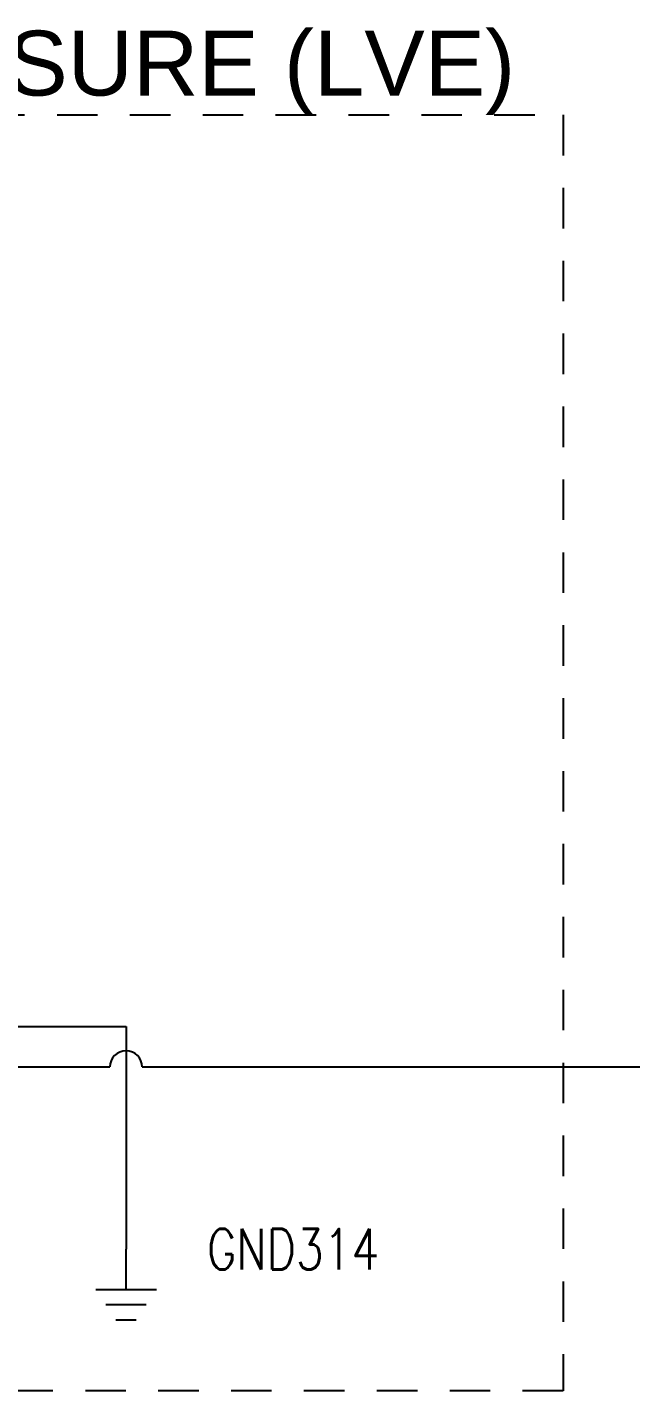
# Model space of a CAD drawing. Header units: inches. Extents: x 0 to 34.2, y 0 to 22.
# Drawn here: x 9.695 to 11.558, y 11.272 to 15.481 of the extents above; entities that cross this region are included whole.
import ezdxf
from ezdxf.enums import TextEntityAlignment as Align

# ---------------------------------------------------------------- set-up
doc = ezdxf.new("R2010")
doc.units = ezdxf.units.IN
doc.header["$MEASUREMENT"] = 0
doc.linetypes.add('HIDDEN2', pattern=[0.1875, 0.125, -0.0625])
for name, color, linetype in [('GRN_14AWG', 3, 'Continuous'), ('GRN_16AWG', 3, 'Continuous'), ('LOCBOX', 3, 'HIDDEN2'), ('SYMS', 7, 'Continuous'), ('TAGS', 1, 'Continuous'), ('WHT_16AWG', 7, 'Continuous')]:
    doc.layers.add(name, color=color, linetype=linetype)
doc.styles.get("Standard").update_dxf_attribs({"font": 'arial.ttf'})
doc.styles.add('WD', font='romans.shx', dxfattribs={"height": 0.185})

# ---------------------------------------------------------------- blocks, each defined once
blk = doc.blocks.new('HDV1_GND_TMK')
for p, q in [((0, 0.125), (0, 0.25)), ((0.09375, 0.125), (-0.09375, 0.125)), ((0.0625, 0.078125), (-0.0625, 0.078125)), ((0.03125, 0.03125), (-0.03125, 0.03125))]:
    blk.add_line(p, q)
at = {"style": 'WD', "width": 0.8}
for tag, p in [('INST', (0.25, 0.5625)), ('LOC', (0.25, 0.40625)), ('TAG1', (0.25, 0.25)), ('DESC1', (0.25, 0.09375)), ('DESC2', (0.25, -0.0625))]:
    blk.add_attdef(tag, text='', height=0.125, dxfattribs=at).set_placement(p, align=Align.MIDDLE_LEFT)
at = {"style": 'WD', "flags": 1}
for tag in ['ASSYCODE', 'CAT', 'X4TERM01', 'MFG', 'FAMILY']:
    blk.add_attdef(tag, (0, 0.25), '', height=0.01, dxfattribs=at)

msp = doc.modelspace()

# ---------------------------------------------------------------- linework, layer by layer
at = {"layer": 'GRN_14AWG'}
for p, q in [((9.3125, 12.3966), (10, 12.3966)), ((10, 12.3966), (10, 11.8966)), ((10, 11.8028), (10, 11.7091))]:
    msp.add_line(p, q, dxfattribs=at)
at = {"layer": 'GRN_16AWG'}
msp.add_line((10, 11.8966), (10, 11.8028), dxfattribs=at)
at = {"layer": 'LOCBOX'}
msp.add_lwpolyline([(6.4118, 15.2099), (11.3493, 15.2099), (11.3493, 11.2724), (6.4118, 11.2724)], close=True, dxfattribs=at)
at = {"layer": 'WHT_16AWG'}
for p, q in [((8.9375, 12.2716), (9.95, 12.2716)), ((10.05, 12.2716), (12.3236, 12.2716))]:
    msp.add_line(p, q, dxfattribs=at)
msp.add_arc((10, 12.2716), 0.05, 0, 180, dxfattribs=at)

# ---------------------------------------------------------------- block references
at = {"layer": 'SYMS'}
ref = msp.add_blockref('HDV1_GND_TMK', (10, 11.4591), dxfattribs=at)
ref.add_attrib('TAG1', 'GND314', dxfattribs={"layer": 'TAGS', "height": 0.125, "style": 'WD', "width": 0.8}).set_placement((10.25, 11.7091), align=Align.MIDDLE_LEFT)

# ---------------------------------------------------------------- texts
at = {"layer": 'LOCBOX'}
msp.add_text('LOW VOLTAGE ENCLOSURE (LVE)', height=0.2, dxfattribs=at).set_placement((8.8806, 15.2099), align=Align.BOTTOM_CENTER)

doc.saveas('drawing.dxf')
